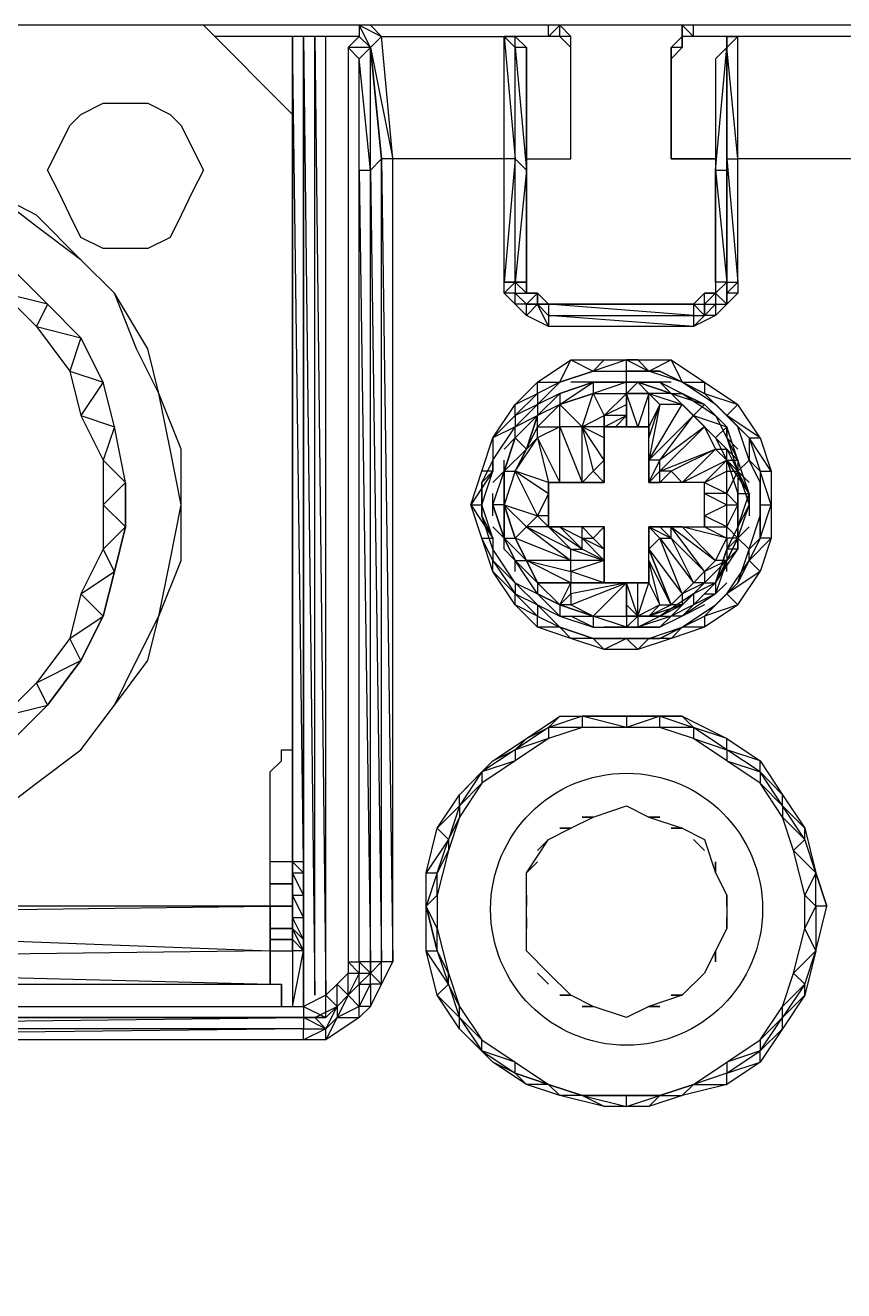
# Model space of a CAD drawing. Header units: millimetres. Extents: x 0 to 3881, y 0 to 2744.
# Drawn here: x 1794.34 to 1812.39, y 2075.32 to 2103.23 of the extents above; entities that cross this region are included whole.
import ezdxf

# ---------------------------------------------------------------- set-up
doc = ezdxf.new("R2010")
doc.units = ezdxf.units.MM

# ---------------------------------------------------------------- blocks, each defined once
blk = doc.blocks.new('A$C147918ED')
at = {"flags": 128}
for points in [[(42.753, 144.339), (42.753, 145.321), (62.171, 144.584), (62.171, 145.567), (62.171, 148.529), (62.417, 148.775), (62.417, 149.02), (62.663, 149.02), (62.663, 163.035), (60.698, 165), (44.226, 165), (42.262, 163.035), (42.262, 152.459), (41.525, 152.213)], [(62.171, 145.567), (62.171, 148.529), (62.417, 148.775), (62.417, 149.02), (62.663, 149.02), (62.663, 163.035), (60.698, 165), (44.226, 165), (42.262, 163.035), (42.262, 152.459), (41.525, 152.213)], [(68.312, 165), (64.382, 165), (64.136, 165), (64.136, 164.754), (63.891, 164.509), (63.891, 144.339), (63.891, 144.093), (63.645, 143.848), (63.399, 143.602), (62.908, 143.356), (62.908, 143.111), (42.016, 143.111)], [(64.628, 164.754), (64.382, 165)], [(68.803, 164.509), (68.803, 164.754), (68.557, 165), (68.312, 165), (65.856, 165)], [(68.803, 164.263), (68.803, 164.509), (68.803, 164.754), (68.557, 164.754), (68.557, 165), (68.312, 164.754), (68.312, 165)], [(73.961, 165), (71.505, 165), (71.259, 165), (71.259, 164.754), (71.014, 164.509)], [(75.189, 164.754), (72.487, 164.754), (71.505, 164.754), (71.259, 164.754), (71.259, 164.509), (71.259, 164.754), (71.259, 165), (71.505, 164.754), (71.505, 165)], [(75.435, 165), (71.505, 165)], [(42.016, 143.356), (42.998, 143.356), (49.89, 143.356), (50.136, 143.356), (50.381, 143.356), (50.627, 143.356), (51.118, 143.356), (51.61, 143.356), (53.575, 143.356), (53.82, 143.356), (54.311, 143.356), (54.557, 143.356), (54.803, 143.356), (55.048, 143.356), (61.926, 143.356), (62.171, 143.356), (62.908, 143.356), (62.908, 164.754), (63.154, 143.602), (63.154, 164.754), (63.399, 143.602), (63.399, 164.754)], [(64.136, 164.754), (63.399, 164.754), (63.154, 164.754), (62.908, 164.754), (62.663, 164.754), (60.943, 164.754)], [(62.663, 160.81), (62.663, 164.754), (62.663, 146.549)], [(62.908, 143.356), (62.908, 154.178), (62.908, 164.754), (62.908, 146.549), (62.663, 164.754)], [(62.908, 154.178), (62.908, 164.754)], [(64.382, 164.509), (64.136, 164.754)], [(64.628, 143.848), (64.873, 144.339), (64.873, 162.053), (64.628, 164.754), (67.329, 164.754)], [(71.996, 161.807), (72.242, 159.336), (71.996, 159.336), (71.996, 159.091), (71.996, 158.845), (72.242, 158.845), (71.996, 159.091), (72.242, 159.336), (72.242, 162.053), (72.487, 159.336), (72.487, 162.053), (72.487, 164.754), (72.242, 164.509)], [(67.821, 162.053), (68.803, 162.053), (68.803, 164.263), (68.803, 164.509)], [(71.014, 162.053), (71.014, 164.263), (71.259, 164.509), (71.014, 164.509)], [(71.996, 161.807), (72.242, 161.807), (72.242, 164.509)], [(72.242, 162.053), (72.487, 162.053), (72.242, 164.509)], [(64.136, 161.807), (64.382, 161.807), (64.136, 164.263)], [(64.136, 161.807), (64.136, 164.263)], [(71.014, 164.263), (71.014, 162.053)], [(71.996, 164.263), (71.996, 161.807)], [(56.031, 147.532), (57.013, 148.283), (57.996, 149.02), (58.733, 150.003), (59.469, 150.985), (59.715, 151.968), (60.206, 153.196), (60.206, 154.424), (60.206, 155.652), (59.715, 156.88), (59.469, 157.863), (58.733, 159.091), (57.996, 159.827), (57.013, 160.81), (56.031, 161.316)], [(56.031, 147.532), (57.013, 148.283), (57.996, 149.02), (58.733, 150.003), (59.469, 150.985), (59.715, 151.968), (60.206, 153.196), (60.206, 154.424), (60.206, 155.652), (59.715, 156.88), (59.469, 157.863), (58.733, 159.091), (57.996, 159.827), (57.013, 160.81), (56.031, 161.316)], [(64.382, 143.356), (64.136, 143.111), (63.399, 142.62), (62.908, 142.62), (42.016, 142.62), (41.525, 142.62), (41.033, 143.111), (40.542, 143.356), (40.297, 143.848), (40.297, 144.339), (40.297, 162.053), (37.595, 162.053)], [(56.031, 147.532), (57.013, 148.283), (57.996, 149.02), (58.733, 150.003), (59.224, 150.985), (59.715, 151.968), (59.961, 153.196), (60.206, 154.424), (59.961, 155.652), (59.715, 156.88), (59.224, 157.863), (58.733, 159.091), (57.996, 159.827), (57.013, 160.564), (56.031, 161.316)], [(56.031, 147.532), (57.013, 148.283), (57.996, 149.02), (58.733, 150.003), (59.224, 150.985), (59.715, 151.968), (59.961, 153.196), (60.206, 154.424), (59.961, 155.652), (59.715, 156.88), (59.224, 157.863), (58.733, 159.091), (57.996, 159.827), (57.013, 160.564), (56.031, 161.316)], [(72.242, 158.845), (71.996, 158.599), (71.505, 158.354), (68.312, 158.354), (67.821, 158.599), (67.575, 158.845), (67.329, 159.091), (67.329, 159.336), (67.329, 162.053), (64.873, 162.053)], [(67.821, 159.091), (67.821, 159.336), (67.821, 161.807), (67.575, 159.336), (67.575, 162.053), (67.329, 159.336)], [(88.959, 138.69), (88.222, 138.444), (87.73, 138.198), (86.994, 138.198), (86.502, 138.444), (86.011, 138.69), (85.52, 139.181), (85.274, 139.918), (85.274, 140.409), (85.274, 141.146), (85.52, 141.637), (86.011, 142.128), (86.502, 142.374), (87.239, 142.62), (76.923, 142.62), (76.432, 142.62), (75.941, 143.111), (75.435, 143.356), (75.189, 143.848), (75.189, 144.339), (75.189, 162.053), (72.487, 162.053)], [(56.522, 149.266), (57.259, 150.003), (57.996, 150.985), (58.487, 151.968), (58.733, 152.95), (58.978, 153.933), (58.978, 154.915), (58.733, 156.143), (58.487, 157.126), (57.996, 158.108), (57.259, 158.845), (56.522, 159.582)], [(56.522, 159.582), (57.259, 158.845), (56.276, 159.091), (57.013, 158.354), (57.75, 157.371), (57.996, 156.389), (58.487, 155.406), (58.487, 154.424), (58.487, 153.441), (57.996, 152.459), (57.75, 151.476), (57.013, 150.494), (56.276, 149.757), (57.259, 150.003), (57.013, 150.494), (57.996, 150.985), (57.75, 151.476), (58.487, 151.968), (57.996, 152.459), (58.733, 152.95), (58.487, 153.441), (58.978, 153.933), (58.487, 154.424), (58.978, 154.915), (58.978, 153.933), (58.733, 152.95), (58.487, 151.968), (57.996, 150.985), (57.259, 150.003), (56.522, 149.266)], [(72.242, 159.336), (71.996, 159.336), (71.996, 159.091), (71.751, 159.091), (71.505, 158.845), (68.312, 158.845), (68.066, 159.091), (67.821, 159.091)], [(72.242, 159.091), (72.242, 159.336), (72.487, 159.336)], [(68.066, 159.091), (68.066, 158.845), (67.821, 158.599), (67.821, 158.845), (67.575, 158.845), (67.575, 159.091), (67.821, 159.091)], [(68.066, 159.091), (67.821, 159.091)], [(71.996, 158.845), (71.751, 158.599)], [(71.505, 158.599), (71.751, 158.599), (71.505, 158.354)], [(72.487, 152.213), (71.751, 151.722), (71.014, 151.476), (70.277, 151.231), (69.54, 151.231), (68.803, 151.476), (68.066, 151.722), (67.575, 152.213), (67.084, 152.95), (66.838, 153.687), (66.593, 154.424), (66.838, 155.161), (67.084, 155.898), (67.575, 156.634), (68.066, 157.126), (68.803, 157.617), (69.54, 157.617), (70.277, 157.617), (71.014, 157.617), (71.751, 157.126), (72.487, 156.634)], [(68.557, 157.126), (69.294, 157.371), (70.031, 157.371), (70.031, 157.617)], [(69.294, 151.476), (70.031, 151.476), (70.768, 151.476), (71.259, 151.722), (71.996, 152.213), (72.487, 152.704), (72.733, 153.441), (72.979, 154.178), (72.979, 154.915), (72.733, 155.406), (72.487, 156.143), (71.996, 156.634), (71.259, 157.126), (70.768, 157.371), (70.031, 157.371), (70.522, 157.371), (70.768, 157.371), (71.259, 157.126), (71.751, 156.88), (71.996, 156.634), (72.242, 156.389), (72.487, 156.143), (72.733, 155.898), (72.733, 155.406), (72.979, 155.161), (72.979, 154.915), (72.979, 154.424)], [(70.031, 157.126), (70.031, 157.371)], [(67.084, 154.915), (67.329, 155.161), (67.575, 155.898), (67.575, 156.143), (68.066, 156.389), (68.557, 156.88), (68.066, 156.634), (68.066, 156.389), (67.575, 155.898), (67.329, 155.652)], [(68.066, 155.898), (68.557, 154.915), (69.049, 154.915), (69.049, 156.143), (69.294, 156.88), (69.54, 156.389), (69.54, 156.143), (69.54, 156.389)], [(68.557, 156.88), (69.294, 157.126), (68.803, 157.126)], [(69.54, 155.898), (69.54, 156.143), (69.049, 156.143), (69.54, 156.389), (70.031, 156.88)], [(69.294, 157.126), (70.031, 157.126), (69.54, 157.126)], [(69.54, 155.406), (69.54, 155.898), (69.54, 156.143), (69.786, 156.143), (70.031, 156.389), (70.031, 156.143), (70.277, 156.143), (70.031, 156.88)], [(70.031, 157.126), (70.277, 157.126), (70.768, 157.126), (71.014, 156.88), (70.277, 157.126), (71.014, 156.88), (70.522, 156.88), (71.259, 156.634), (71.014, 156.88), (71.259, 156.88), (71.751, 156.634)], [(71.014, 157.126), (70.768, 157.126), (71.259, 156.88)], [(68.066, 155.898), (68.312, 154.915), (68.557, 154.915), (68.557, 156.143), (68.557, 156.634), (69.049, 156.143), (68.557, 156.143), (69.049, 154.915)], [(69.54, 156.143), (70.031, 156.389), (69.54, 156.389), (70.031, 156.634), (70.031, 156.389)], [(70.768, 155.161), (71.751, 156.143), (70.768, 155.406), (71.505, 156.389), (70.522, 155.406), (71.259, 156.634), (70.768, 156.634), (70.522, 155.406), (70.522, 155.898), (70.768, 156.634), (70.522, 156.143), (70.522, 155.898)], [(70.768, 155.161), (70.768, 155.406), (70.522, 155.406), (71.259, 156.634), (71.505, 156.389), (71.751, 156.143), (71.996, 155.652), (71.014, 155.161), (71.259, 154.915), (70.768, 154.915), (71.014, 155.161), (70.768, 155.161), (71.996, 155.652), (71.259, 154.915)], [(72.242, 153.933), (72.242, 154.424), (71.751, 154.178), (71.751, 154.669), (72.242, 154.424), (72.242, 154.669), (71.751, 154.669), (71.751, 154.915), (72.242, 154.669), (72.242, 155.161), (72.242, 155.406), (71.751, 154.915), (71.259, 154.915), (72.242, 155.406), (71.996, 155.652), (72.242, 155.652), (71.751, 156.143), (71.505, 156.389), (71.259, 156.634), (70.768, 156.634)], [(72.979, 155.898), (72.487, 156.634)], [(67.575, 155.161), (68.066, 155.898), (67.821, 155.652), (68.066, 156.143), (68.066, 156.389)], [(67.821, 155.652), (68.066, 156.389)], [(69.54, 153.933), (69.54, 152.704), (69.786, 152.704), (70.031, 152.704), (70.277, 152.704), (70.522, 152.704), (70.522, 153.196), (70.522, 153.441), (70.522, 153.933), (70.768, 153.933), (71.259, 153.933), (71.751, 153.933), (71.751, 154.178), (71.751, 154.669), (71.751, 154.915), (71.259, 154.915), (70.768, 154.915), (70.522, 154.915), (70.522, 155.406), (70.522, 155.898), (70.522, 156.143), (70.277, 156.143), (70.031, 156.143), (69.786, 156.143), (69.54, 156.143), (69.54, 154.915), (69.049, 154.915), (68.557, 154.915), (68.312, 154.915), (68.312, 154.669), (68.312, 154.178)], [(69.54, 155.406), (69.54, 155.898), (69.049, 156.143)], [(69.786, 156.143), (70.031, 156.143)], [(71.751, 154.915), (72.242, 155.161), (72.487, 155.161), (72.242, 155.406), (72.242, 155.652), (72.487, 155.161), (72.242, 155.406), (72.487, 155.406), (71.996, 155.898), (72.242, 155.406), (72.242, 155.652)], [(72.487, 155.652), (72.242, 155.898), (72.487, 155.161), (72.733, 155.406)], [(72.979, 155.898), (73.224, 155.161), (72.733, 155.898), (72.979, 155.161), (73.224, 155.161), (73.224, 154.424), (72.979, 155.161), (72.979, 154.424), (73.224, 154.424)], [(67.084, 154.178), (67.084, 154.424), (67.329, 155.161), (67.329, 155.406)], [(72.733, 154.669), (72.487, 155.161), (72.487, 154.669), (72.733, 154.669), (72.242, 155.406), (72.487, 154.669), (72.487, 154.424), (72.487, 153.933), (72.487, 153.441)], [(72.733, 154.915), (72.487, 155.161), (72.733, 154.424), (72.733, 154.669), (72.487, 155.406), (72.487, 155.161)], [(68.312, 153.933), (68.312, 154.178), (68.312, 154.669), (68.312, 154.915), (67.575, 155.161)], [(58.978, 153.933), (58.978, 154.915)], [(67.575, 152.704), (68.066, 152.459), (67.575, 153.196), (67.329, 153.687), (67.084, 154.424), (67.084, 154.669)], [(66.593, 154.424), (67.084, 153.687), (66.838, 154.424)], [(67.575, 153.196), (67.821, 153.196), (67.329, 153.687), (67.821, 153.196), (67.329, 153.687), (67.575, 153.687), (67.329, 154.424), (67.575, 153.687), (67.821, 153.196), (68.066, 152.704), (68.557, 152.213), (68.066, 152.459), (68.557, 152.213), (68.557, 151.968), (69.294, 151.722), (68.803, 151.968)], [(72.242, 154.424), (72.487, 154.424), (72.487, 153.687), (72.242, 153.933), (72.487, 154.424)], [(72.733, 153.933), (72.487, 153.687), (72.733, 154.424), (72.733, 154.178)], [(67.575, 152.95), (67.575, 153.196), (67.329, 153.441), (67.329, 153.687), (67.084, 153.933)], [(67.575, 153.687), (67.821, 153.933)], [(68.803, 153.441), (69.54, 153.196), (68.803, 153.196), (68.803, 153.441), (69.049, 153.441), (68.312, 153.933), (68.557, 153.933), (69.049, 153.441), (69.049, 153.687), (69.54, 153.196), (69.049, 153.441)], [(69.54, 153.196), (69.54, 153.441), (69.049, 153.687), (69.294, 153.687), (69.54, 153.441), (69.54, 153.933), (69.54, 152.704), (69.54, 153.196), (69.54, 153.441), (69.54, 153.933), (69.049, 153.933), (68.557, 153.933), (68.312, 153.933)], [(71.014, 153.687), (71.014, 153.933), (70.768, 153.933), (71.259, 153.933), (71.014, 153.933)], [(71.259, 153.933), (71.751, 153.933), (72.242, 153.687), (72.242, 153.933)], [(72.487, 153.687), (72.487, 153.933), (72.242, 153.441), (72.487, 153.687), (72.242, 153.196), (71.751, 152.95), (71.751, 152.704), (71.505, 152.704)], [(70.522, 151.968), (70.277, 151.968), (70.277, 152.704), (70.031, 152.704), (68.803, 152.704), (69.54, 152.704), (70.031, 152.704), (68.803, 152.459), (68.803, 152.704), (69.54, 152.704), (68.803, 152.95), (68.803, 153.196), (67.575, 153.687)], [(70.522, 153.441), (70.768, 153.687)], [(70.768, 153.687), (71.014, 153.687)], [(72.487, 153.687), (72.242, 153.687), (72.242, 153.196), (71.996, 153.196)], [(72.242, 153.196), (72.487, 153.687), (72.733, 153.441)], [(70.768, 152.213), (70.522, 153.196), (70.522, 152.704), (70.768, 152.213), (71.014, 152.213), (70.522, 153.441), (71.259, 152.459), (71.014, 152.213)], [(71.996, 152.704), (72.242, 153.441), (72.242, 153.196)], [(70.031, 152.704), (69.54, 152.704), (69.786, 152.704), (69.54, 152.704), (69.54, 153.196), (68.803, 152.95)], [(72.242, 153.196), (71.996, 152.704), (72.242, 153.196), (71.751, 152.704), (71.996, 152.704), (71.505, 152.459), (71.751, 152.704), (71.259, 152.213), (71.505, 152.459), (70.768, 151.968), (71.259, 152.213), (70.522, 151.968), (70.768, 151.968), (70.277, 151.968), (70.031, 152.704), (70.031, 152.459), (70.031, 152.704), (70.031, 152.213), (70.031, 152.459)], [(72.242, 152.95), (72.242, 153.196), (71.996, 152.459), (72.242, 152.704)], [(72.487, 152.213), (72.979, 152.95), (72.242, 152.459), (72.487, 152.213), (71.751, 151.968), (71.751, 151.722), (71.259, 151.722), (71.014, 151.476), (70.522, 151.476), (70.277, 151.231), (70.031, 151.476), (69.54, 151.231), (69.294, 151.476), (68.803, 151.476), (68.557, 151.722), (68.066, 151.722), (68.066, 151.968), (68.557, 151.722)], [(68.557, 151.968), (69.294, 151.968), (68.557, 152.213), (68.803, 152.704)], [(69.54, 152.704), (69.786, 152.704), (70.031, 152.704), (70.031, 152.459), (70.031, 152.213), (70.031, 151.968), (70.031, 152.213), (70.277, 151.968), (70.031, 151.968)], [(71.751, 152.704), (71.259, 152.459), (71.259, 152.213), (71.014, 152.213), (70.522, 151.968), (70.768, 152.213), (70.277, 151.968), (70.522, 152.704), (70.277, 152.704)], [(71.505, 152.213), (71.996, 152.704), (71.996, 152.459), (71.505, 152.213), (71.014, 151.968)], [(68.066, 152.213), (68.557, 151.968), (68.066, 152.459)], [(70.522, 151.476), (71.259, 151.722), (71.751, 151.968), (71.996, 152.213), (72.242, 152.459), (71.751, 151.968)], [(71.751, 152.459), (71.996, 152.459), (71.259, 151.968)], [(71.751, 152.213), (71.259, 151.968), (70.768, 151.722)], [(70.031, 151.722), (69.294, 151.968), (69.294, 151.722), (70.031, 151.722), (69.54, 151.722)], [(70.031, 151.722), (70.277, 151.968), (70.277, 151.722), (70.031, 151.722), (70.277, 151.722), (70.768, 151.722)], [(69.294, 151.722), (70.031, 151.722)], [(71.259, 151.722), (70.768, 151.476), (70.522, 151.476), (70.031, 151.476)], [(70.522, 141.146), (69.54, 141.146), (68.557, 141.391), (67.821, 141.637), (67.084, 142.128), (66.347, 142.865), (65.856, 143.602), (65.61, 144.584), (65.61, 145.567), (65.61, 146.304), (65.856, 147.286), (66.347, 148.023), (67.084, 148.775), (67.821, 149.266), (68.557, 149.757), (69.54, 149.757), (70.522, 149.757), (71.259, 149.757), (72.242, 149.266), (72.979, 148.775), (73.47, 148.023), (73.961, 147.286), (74.207, 146.304), (73.961, 147.041), (73.961, 147.286), (73.47, 147.778), (73.47, 148.023), (72.979, 148.529), (72.979, 148.775), (72.242, 149.02), (72.242, 149.266), (71.505, 149.511), (71.259, 149.757), (70.768, 149.757), (70.522, 149.757), (70.031, 149.757), (70.768, 149.757), (71.505, 149.511), (70.768, 149.511), (70.768, 149.757), (70.031, 149.511)], [(70.031, 149.757), (70.031, 149.511), (69.049, 149.757), (69.049, 149.511), (68.312, 149.511), (68.312, 149.266), (67.575, 149.02), (67.575, 148.775), (66.838, 148.529), (66.838, 148.283), (66.347, 147.778), (66.347, 147.532), (66.101, 146.795), (65.856, 145.813), (65.856, 145.076), (65.61, 145.567)], [(70.031, 141.146), (70.031, 141.391), (69.049, 141.391), (68.312, 141.637), (67.575, 141.883), (67.575, 142.128), (66.838, 142.374), (66.838, 142.62), (66.347, 143.111), (66.347, 143.356), (66.101, 143.848), (66.101, 144.093), (66.347, 143.356), (66.838, 142.62), (67.575, 142.128), (68.312, 141.637), (69.049, 141.391), (70.031, 141.391), (70.768, 141.391), (71.505, 141.637), (72.242, 142.128), (72.979, 142.62), (73.47, 143.356), (73.716, 144.093), (73.961, 145.076), (73.961, 145.813), (73.716, 146.795), (73.47, 147.532), (72.979, 148.283), (72.242, 148.775), (71.505, 149.266), (70.768, 149.511), (70.031, 149.511), (69.049, 149.511), (68.312, 149.266), (67.575, 148.775), (66.838, 148.283), (66.347, 147.532), (66.101, 147.041), (66.101, 146.795), (65.856, 146.304)], [(62.663, 146.549), (62.663, 149.02)], [(62.663, 146.549), (62.171, 146.549)], [(62.663, 146.058), (62.663, 146.549)], [(62.908, 145.813), (62.908, 146.304), (62.908, 146.549), (62.908, 146.304)], [(62.663, 146.058), (62.663, 145.567), (62.171, 145.567), (62.663, 145.567), (62.663, 145.076)], [(62.908, 145.076), (62.908, 145.567), (62.908, 145.813), (62.908, 145.567), (62.908, 145.321)], [(74.207, 144.584), (74.452, 145.567), (74.207, 145.567)], [(62.908, 144.584), (62.908, 144.83), (62.908, 145.321), (62.908, 145.076), (62.908, 144.83)], [(62.663, 144.83), (62.663, 145.076)], [(62.663, 144.584), (62.663, 144.83)], [(62.171, 144.584), (62.663, 144.584), (62.663, 143.356)], [(62.908, 143.356), (63.399, 143.111), (63.399, 143.602), (63.645, 143.356), (63.645, 143.848), (63.891, 143.602), (63.891, 144.093), (64.136, 144.093), (63.891, 144.339), (64.136, 144.339)], [(64.136, 143.848), (64.136, 144.093), (64.382, 144.093), (64.136, 143.848), (64.382, 143.848), (64.382, 144.093), (64.136, 144.339), (64.136, 144.093), (63.891, 143.602), (63.645, 143.356), (63.399, 143.111)], [(64.382, 143.356), (64.628, 143.848), (64.382, 143.848), (64.382, 144.093), (64.382, 144.339), (64.382, 144.093)], [(42.507, 143.848), (42.507, 143.356), (42.507, 143.848), (62.417, 143.848)], [(57.505, 143.848), (62.171, 143.848)], [(63.645, 143.356), (63.891, 143.602), (63.645, 143.111)], [(63.154, 143.111), (63.645, 143.356), (63.399, 143.111)], [(63.645, 143.111), (63.399, 142.865)], [(62.908, 142.865), (63.399, 142.865), (62.908, 142.62), (62.908, 142.865), (42.016, 142.62), (42.016, 142.865), (41.525, 142.62)], [(72.242, 141.883), (72.979, 142.374), (72.242, 142.128), (72.242, 141.883), (71.505, 141.637), (70.768, 141.391)], [(70.522, 141.146), (70.031, 141.146), (70.768, 141.391), (70.031, 141.391)]]:
    blk.add_lwpolyline(points, dxfattribs=at)
for points in [[(64.382, 164.509), (64.136, 165), (64.628, 164.754), (64.382, 164.509)], [(62.663, 164.754), (62.663, 163.035)], [(62.663, 164.754), (62.663, 163.035)], [(62.908, 164.754), (62.908, 155.652), (62.908, 146.549), (62.908, 155.652)], [(62.908, 143.356), (62.908, 164.754)], [(67.575, 164.754), (67.821, 164.509), (67.821, 164.263), (67.821, 162.053), (68.803, 162.053), (68.803, 164.263), (68.803, 164.509), (68.557, 164.754), (68.312, 164.754), (67.329, 164.754)], [(67.575, 164.754), (67.821, 164.509), (67.575, 164.509), (67.329, 164.754), (67.575, 164.509)], [(67.821, 161.807), (67.821, 164.263), (67.821, 161.807), (67.821, 159.336), (67.821, 161.807), (67.575, 162.053), (67.329, 162.053), (67.329, 164.754), (67.575, 162.053), (67.575, 164.509)], [(72.242, 164.509), (72.242, 164.754), (72.242, 164.509)], [(72.487, 164.754), (72.242, 164.509), (72.242, 164.754)], [(63.891, 164.509), (64.136, 164.263), (64.382, 164.509)], [(64.382, 161.807), (64.382, 164.509), (64.628, 162.053), (64.382, 161.807)], [(64.628, 162.053), (64.382, 164.509), (64.873, 162.053), (64.628, 162.053)], [(67.821, 164.509), (67.821, 164.263), (67.821, 164.509)], [(67.821, 161.807), (67.821, 164.509)], [(71.014, 164.263), (71.014, 164.509)], [(71.996, 164.263), (71.996, 161.807), (72.242, 164.509)], [(72.242, 164.509), (71.996, 164.263)], [(72.242, 164.509), (72.242, 161.807), (72.242, 162.053)], [(57.75, 162.789), (57.996, 163.035), (58.487, 163.281), (58.978, 163.281), (59.469, 163.281), (59.961, 163.035), (60.206, 162.789), (60.452, 162.298), (60.698, 161.807), (60.452, 161.316), (60.206, 160.81), (59.961, 160.319), (59.469, 160.073), (58.978, 160.073), (58.487, 160.073), (57.996, 160.319), (57.75, 160.81), (57.505, 161.316), (57.259, 161.807), (57.505, 162.298)], [(57.996, 160.319), (57.75, 160.81), (57.505, 161.316), (57.259, 161.807), (57.505, 162.298), (57.75, 162.789), (57.996, 163.035), (58.487, 163.281), (58.978, 163.281), (59.469, 163.281), (59.961, 163.035), (60.206, 162.789), (60.452, 162.298), (60.698, 161.807), (60.452, 161.316), (60.206, 160.81), (59.961, 160.319), (59.469, 160.073), (58.978, 160.073), (58.487, 160.073)], [(64.628, 144.339), (64.628, 162.053), (64.873, 144.339), (64.628, 144.339)], [(71.996, 162.053), (71.014, 162.053)], [(64.136, 161.807), (64.382, 144.339), (64.136, 144.339)], [(64.382, 144.339), (64.382, 161.807), (64.628, 144.339), (64.382, 144.339)], [(71.996, 159.336), (71.996, 161.807)], [(72.242, 159.336), (72.242, 161.807), (72.242, 159.336)], [(67.575, 159.336), (67.329, 159.336)], [(67.329, 159.091), (67.575, 159.336), (67.575, 159.091), (67.329, 159.091)], [(67.575, 159.336), (67.821, 159.336), (67.575, 159.336)], [(67.821, 159.336), (67.575, 159.336), (67.821, 159.091), (67.821, 159.336)], [(67.821, 159.336), (67.821, 159.091)], [(72.242, 158.845), (72.242, 159.336), (72.242, 159.091), (72.242, 158.845)], [(72.242, 159.091), (72.487, 159.336), (72.487, 159.091), (72.242, 158.845), (72.487, 159.091)], [(57.259, 158.845), (57.013, 158.354), (57.996, 158.108)], [(67.575, 159.091), (68.066, 159.091), (67.821, 158.845)], [(67.821, 159.091), (68.066, 159.091)], [(67.821, 158.845), (68.066, 158.845), (67.821, 158.845)], [(68.312, 158.599), (68.066, 158.845), (68.312, 158.599), (68.312, 158.354), (68.066, 158.845), (68.066, 159.091), (68.312, 158.845), (68.066, 158.845), (68.312, 158.845)], [(71.505, 158.845), (68.312, 158.845), (71.505, 158.845)], [(71.505, 158.845), (71.505, 158.599), (68.312, 158.845)], [(71.751, 159.091), (71.505, 158.845), (71.751, 158.845)], [(71.751, 158.845), (71.751, 158.599), (71.505, 158.845)], [(71.751, 158.845), (71.751, 159.091), (71.996, 159.091), (71.751, 158.845), (71.996, 158.845), (71.996, 158.599), (71.751, 158.599)], [(71.505, 158.599), (71.505, 158.354), (68.312, 158.599)], [(57.996, 158.108), (57.75, 157.371), (58.487, 157.126)], [(68.557, 157.126), (68.803, 157.617), (69.294, 157.371), (68.557, 157.126)], [(69.294, 157.371), (69.54, 157.617), (70.031, 157.617), (69.294, 157.371)], [(70.277, 157.617), (70.031, 157.617), (70.522, 157.371), (71.014, 157.617), (71.259, 157.126), (70.522, 157.371)], [(58.487, 157.126), (57.996, 156.389), (58.733, 156.143)], [(67.575, 156.389), (67.084, 155.898), (67.575, 156.389), (67.575, 156.634), (68.066, 156.88), (67.575, 156.389)], [(68.066, 156.88), (68.066, 157.126), (68.557, 157.126), (68.066, 156.88)], [(68.066, 156.88), (68.066, 156.634), (68.557, 157.126)], [(68.557, 156.88), (68.066, 156.389)], [(68.066, 156.389), (68.557, 156.88), (68.557, 156.634), (68.066, 156.389)], [(69.294, 157.126), (68.557, 156.88)], [(68.557, 156.634), (69.294, 157.126), (69.294, 156.88), (68.557, 156.634)], [(69.294, 156.88), (68.557, 156.634)], [(70.031, 157.126), (69.294, 157.126), (70.031, 157.126), (69.294, 156.88), (70.031, 156.88)], [(70.031, 157.126), (70.768, 157.126), (70.522, 157.126), (70.031, 157.126)], [(70.277, 157.126), (70.031, 157.126)], [(70.277, 157.126), (70.522, 156.88), (70.031, 156.88)], [(70.031, 156.389), (70.031, 156.143), (70.031, 156.88), (70.031, 156.389)], [(70.522, 156.88), (70.031, 156.88), (70.522, 156.88), (70.277, 156.143), (70.522, 156.143)], [(70.031, 156.88), (70.031, 156.634)], [(70.522, 156.88), (70.768, 156.634)], [(71.014, 156.88), (71.751, 156.634), (71.505, 156.389), (71.259, 156.634), (71.751, 156.143), (71.505, 156.389)], [(71.259, 157.126), (71.751, 157.126), (71.751, 156.88), (71.259, 157.126)], [(71.751, 156.634), (71.259, 156.88), (71.996, 156.389)], [(71.751, 156.88), (72.487, 156.634), (72.242, 156.389), (71.751, 156.88)], [(67.575, 156.389), (67.575, 156.143), (68.066, 156.634)], [(68.557, 156.634), (68.066, 156.143)], [(71.996, 156.389), (72.242, 156.143), (71.751, 156.634)], [(68.066, 156.389), (67.575, 155.898)], [(68.066, 156.389), (67.821, 155.652)], [(71.505, 156.389), (72.242, 156.143), (71.996, 155.898), (71.751, 156.143), (72.242, 155.652), (71.996, 155.898)], [(72.242, 156.143), (71.996, 156.389), (72.242, 155.898)], [(72.979, 155.898), (72.242, 156.389), (72.733, 155.898)], [(58.733, 156.143), (58.487, 155.406), (58.978, 154.915)], [(67.084, 155.898), (67.084, 155.406), (67.575, 156.143)], [(68.066, 156.143), (68.557, 156.143), (68.066, 155.898)], [(69.049, 156.143), (69.294, 155.161), (69.54, 155.406), (69.049, 156.143)], [(72.242, 155.898), (72.487, 155.406), (72.242, 156.143)], [(67.084, 155.161), (66.838, 155.161), (67.084, 155.898), (67.084, 155.161)], [(67.575, 155.898), (67.821, 155.652), (67.329, 155.161)], [(67.329, 154.424), (67.329, 155.161), (67.575, 155.898), (67.329, 155.161), (67.329, 154.424), (67.329, 153.687)], [(67.821, 155.652), (67.575, 155.161)], [(66.838, 154.424), (66.838, 154.178), (67.084, 153.687), (67.084, 153.441), (66.838, 154.178), (66.838, 154.915), (67.084, 155.161), (67.084, 155.406), (66.838, 154.915)], [(69.54, 155.406), (69.54, 154.915)], [(70.522, 155.406), (70.522, 154.915), (70.768, 155.406), (70.522, 155.406)], [(66.838, 154.424), (67.084, 155.161), (66.593, 154.424)], [(67.329, 154.424), (67.329, 155.161), (67.329, 154.424), (67.084, 154.424), (67.329, 153.687)], [(67.329, 154.424), (67.329, 155.161), (67.575, 155.161), (67.329, 154.424)], [(67.575, 155.161), (68.312, 154.669), (68.066, 154.178), (67.821, 153.933), (67.329, 154.424), (68.066, 154.178)], [(69.294, 155.161), (69.049, 154.915), (69.54, 154.915)], [(70.768, 155.161), (70.522, 154.915), (70.768, 154.915)], [(72.487, 155.161), (72.487, 154.424), (72.242, 154.669)], [(68.312, 153.933), (68.312, 154.915)], [(72.487, 153.933), (72.487, 154.669), (72.487, 153.933), (72.733, 154.669), (72.733, 154.424)], [(72.979, 154.178), (72.979, 154.424), (72.979, 153.687)], [(73.224, 153.687), (72.979, 153.687), (73.224, 154.424), (73.224, 153.687)], [(68.066, 154.178), (68.312, 153.933), (68.312, 154.178)], [(72.242, 153.933), (71.751, 154.178), (71.751, 153.933)], [(67.821, 153.196), (67.575, 153.687), (67.821, 153.933), (68.803, 153.196)], [(67.821, 153.933), (68.803, 153.441), (68.312, 153.933), (67.821, 153.933)], [(69.049, 153.687), (69.049, 153.933), (68.557, 153.933)], [(69.294, 153.687), (69.54, 153.933), (69.049, 153.933)], [(70.768, 153.933), (70.522, 153.933), (71.014, 153.687)], [(70.768, 153.687), (70.522, 153.933), (70.522, 153.441)], [(71.014, 153.933), (71.996, 153.196), (71.751, 152.95)], [(71.259, 153.933), (71.996, 153.196), (72.242, 153.687)], [(72.487, 153.933), (72.487, 153.441), (72.487, 153.687)], [(67.084, 153.687), (67.084, 153.196), (66.838, 153.687)], [(67.575, 153.196), (67.329, 153.687), (67.575, 153.196)], [(70.768, 153.687), (71.505, 152.704), (71.259, 152.459)], [(71.014, 153.687), (71.505, 152.704), (71.751, 152.95)], [(72.733, 153.441), (72.979, 153.687), (72.733, 153.196)], [(72.979, 152.95), (72.733, 153.196), (73.224, 153.687), (72.979, 152.95)], [(67.084, 153.441), (67.084, 153.196), (67.575, 152.704)], [(70.522, 153.441), (71.014, 152.213), (70.522, 153.196)], [(71.996, 152.704), (72.487, 153.441), (72.242, 153.196), (72.487, 153.441), (72.242, 153.441)], [(67.084, 153.196), (67.575, 152.459), (67.084, 152.95)], [(67.575, 153.196), (68.066, 152.704), (68.066, 152.459)], [(68.066, 152.704), (67.821, 153.196), (68.066, 152.704)], [(67.821, 153.196), (68.803, 152.95), (68.803, 152.704), (67.821, 153.196)], [(72.487, 152.704), (72.242, 152.459), (72.733, 153.196)], [(67.575, 152.704), (67.575, 152.459), (68.066, 152.213)], [(68.557, 152.213), (68.066, 152.704), (68.557, 152.213)], [(68.803, 152.704), (68.066, 152.704)], [(70.031, 152.704), (69.294, 151.968), (68.803, 152.213), (68.557, 152.213), (68.803, 152.459), (68.803, 152.213)], [(67.575, 152.459), (68.066, 151.968), (67.575, 152.213)], [(71.014, 151.968), (71.505, 152.459), (71.505, 152.213), (71.259, 151.968)], [(68.066, 152.213), (68.066, 151.968), (68.557, 151.722)], [(69.294, 151.968), (68.557, 152.213), (69.294, 151.968)], [(69.294, 151.968), (68.557, 152.213), (69.294, 151.968)], [(69.294, 151.968), (70.031, 151.968), (70.031, 151.722)], [(70.277, 151.968), (70.522, 151.968), (70.031, 151.968)], [(70.768, 151.722), (71.014, 151.968), (70.277, 151.722), (70.768, 151.968), (71.014, 151.968)], [(69.294, 151.476), (68.557, 151.722)], [(70.031, 151.722), (70.522, 151.722), (70.768, 151.722)], [(69.294, 151.476), (70.031, 151.476), (69.294, 151.476)], [(68.312, 149.511), (68.557, 149.757), (69.049, 149.757), (68.312, 149.511)], [(69.049, 149.757), (69.54, 149.757), (70.031, 149.757), (69.049, 149.757)], [(67.575, 149.02), (67.821, 149.266), (68.312, 149.511), (67.575, 149.02)], [(71.505, 149.511), (71.505, 149.266), (72.242, 149.02)], [(62.663, 149.02), (62.663, 146.549)], [(62.663, 149.02), (62.663, 146.549)], [(66.838, 148.529), (67.084, 148.775), (67.575, 149.02), (66.838, 148.529)], [(72.242, 149.02), (72.242, 148.775), (72.979, 148.529)], [(66.347, 147.778), (66.347, 148.023), (66.838, 148.529), (66.347, 147.778)], [(72.979, 148.529), (72.979, 148.283), (73.47, 147.778)], [(66.101, 147.041), (65.856, 147.286), (66.347, 147.778), (66.101, 147.041)], [(67.821, 146.304), (68.312, 147.041), (68.803, 147.286), (69.294, 147.532), (70.031, 147.778), (70.522, 147.532), (71.259, 147.286), (71.751, 147.041), (71.996, 146.304), (72.242, 145.813), (72.242, 145.076), (71.996, 144.584), (71.751, 144.093), (71.259, 143.602), (70.522, 143.356), (70.031, 143.111), (69.294, 143.356), (68.803, 143.602), (68.312, 144.093), (67.821, 144.584), (67.821, 145.076), (67.821, 145.813)], [(72.242, 145.076), (71.996, 144.584), (71.751, 144.093), (71.259, 143.602), (70.522, 143.356), (70.031, 143.111), (69.294, 143.356), (68.803, 143.602), (68.312, 144.093), (67.821, 144.584), (67.821, 145.076), (67.821, 145.813), (67.821, 146.304), (68.312, 147.041), (68.803, 147.286), (69.294, 147.532), (70.031, 147.778), (70.522, 147.532), (71.259, 147.286), (71.751, 147.041), (71.996, 146.304), (72.242, 145.813)], [(73.47, 147.778), (73.47, 147.532), (73.961, 147.041)], [(69.294, 147.532), (69.049, 147.532)], [(70.768, 147.532), (70.522, 147.532)], [(68.803, 147.286), (68.557, 147.286)], [(71.259, 147.286), (71.014, 147.286)], [(65.856, 145.813), (65.856, 146.304), (66.101, 147.041), (65.61, 146.304), (65.856, 146.304), (65.61, 145.567)], [(68.312, 147.041), (68.066, 146.795)], [(71.751, 146.795), (71.505, 147.041)], [(73.716, 146.795), (74.207, 146.304), (73.961, 145.813), (74.207, 145.567), (74.207, 144.584), (73.716, 144.093), (73.961, 143.848), (74.207, 144.584), (73.961, 145.076), (74.207, 145.567), (74.207, 146.304), (73.961, 147.041)], [(62.663, 146.549), (62.663, 146.304)], [(62.663, 146.304), (62.663, 146.549)], [(62.663, 146.549), (62.908, 146.304), (62.908, 146.549)], [(62.663, 146.304), (62.663, 145.813), (62.663, 146.058)], [(62.908, 145.813), (62.663, 146.304), (62.908, 146.304), (62.908, 145.813)], [(68.066, 146.549), (67.821, 146.304)], [(71.996, 146.304), (71.996, 146.549)], [(74.452, 145.567), (74.207, 146.304), (74.452, 145.567)], [(62.663, 146.058), (62.171, 146.058)], [(62.663, 145.813), (62.663, 145.567), (62.663, 145.321)], [(62.908, 145.321), (62.663, 145.813), (62.908, 145.813), (62.908, 145.321)], [(67.821, 145.813), (67.821, 145.567)], [(72.242, 145.567), (72.242, 145.813)], [(42.507, 145.567), (42.753, 145.321), (62.171, 145.567)], [(62.171, 144.584), (62.171, 143.848), (62.171, 144.584), (62.171, 145.567), (62.171, 145.076), (62.171, 144.83)], [(65.61, 145.567), (65.856, 144.584)], [(62.663, 145.076), (62.663, 145.321)], [(62.908, 144.83), (62.663, 145.321), (62.908, 145.321), (62.908, 144.83)], [(67.821, 145.321), (67.821, 145.076)], [(72.242, 145.076), (72.242, 145.321)], [(62.663, 145.076), (62.171, 145.076)], [(62.663, 144.83), (62.663, 145.076), (62.663, 144.83), (62.663, 144.584)], [(62.908, 144.584), (62.663, 145.076), (62.908, 144.83), (62.908, 144.584)], [(65.856, 145.076), (66.101, 144.093), (65.856, 144.584)], [(62.663, 144.83), (62.171, 144.83)], [(62.908, 144.584), (62.663, 144.83), (62.908, 144.584)], [(62.171, 144.584), (42.753, 144.339), (62.171, 143.848)], [(62.663, 144.584), (62.663, 143.356), (62.908, 144.584)], [(62.908, 144.584), (62.908, 143.356), (62.908, 144.339)], [(62.908, 144.584), (62.908, 144.339)], [(64.382, 144.093), (64.628, 143.848), (64.628, 144.339)], [(65.61, 144.584), (65.856, 144.584), (66.101, 143.848)], [(67.821, 144.584), (68.066, 144.339)], [(71.996, 144.339), (71.996, 144.584)], [(73.961, 143.602), (73.961, 143.848), (74.207, 144.584), (73.961, 143.602)], [(63.645, 143.848), (63.891, 144.093)], [(68.066, 144.093), (68.312, 143.848)], [(71.505, 143.848), (71.751, 144.093)], [(62.417, 143.848), (62.417, 143.356)], [(63.645, 143.111), (64.136, 143.111), (64.136, 143.356), (63.891, 143.602), (64.136, 143.848), (64.136, 143.356)], [(64.382, 143.356), (64.136, 143.356), (64.382, 143.848), (64.382, 143.356)], [(66.101, 143.848), (66.347, 143.111), (65.856, 143.602)], [(73.47, 143.356), (73.961, 143.848), (73.47, 143.111)], [(68.557, 143.602), (68.803, 143.602)], [(70.522, 141.146), (70.768, 141.391), (71.259, 141.391), (71.505, 141.637), (72.242, 141.637), (72.242, 141.883), (72.979, 142.128), (72.979, 142.374), (73.47, 142.865), (73.47, 143.111), (73.961, 143.602), (73.47, 142.865), (72.979, 142.128), (72.242, 141.637), (71.259, 141.391)], [(71.014, 143.602), (71.259, 143.602)], [(63.645, 143.356), (63.645, 143.111), (63.399, 142.62), (63.399, 142.865)], [(69.049, 143.356), (69.294, 143.356)], [(70.522, 143.356), (70.768, 143.356)], [(62.908, 143.111), (42.016, 143.111)], [(62.908, 143.111), (62.908, 142.865), (42.016, 142.865)], [(63.399, 143.111), (62.908, 143.111), (63.154, 143.111)], [(63.154, 143.111), (63.399, 142.865), (62.908, 143.111)], [(66.347, 143.111), (66.838, 142.374), (66.347, 142.865)], [(72.979, 142.62), (72.979, 142.374), (73.47, 143.111)], [(66.838, 142.374), (67.575, 141.883), (67.084, 142.128)], [(67.575, 141.883), (68.312, 141.637), (67.821, 141.637)], [(68.557, 141.391), (68.312, 141.637), (69.049, 141.391)], [(69.54, 141.146), (69.049, 141.391), (70.031, 141.146)]]:
    blk.add_lwpolyline(points, close=True, dxfattribs=at)

msp = doc.modelspace()

# ---------------------------------------------------------------- linework, layer by layer
at = {"color": 8}
msp.add_lwpolyline([(1495.634, 2071.276), (2272.034, 2071.276), (2272.037, 2103.234), (1495.637, 2103.234)], close=True, dxfattribs=at)
at = {"color": 2, "ltscale": 3}
msp.add_circle((1807.605, 2083.734), 3, dxfattribs=at)

# ---------------------------------------------------------------- block references
at = {"color": 7, "ltscale": 3}
msp.add_blockref('A$C147918ED', (1737.573, 1938.234), dxfattribs=at)

doc.saveas('drawing.dxf')
